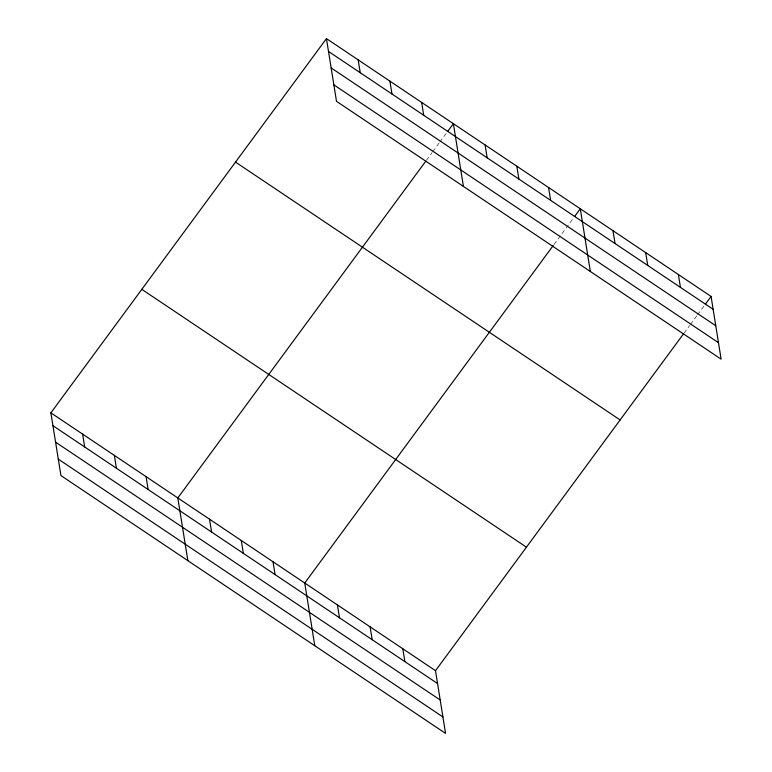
<?xml version="1.0" encoding="UTF-8"?>
<svg xmlns="http://www.w3.org/2000/svg" width="772" height="772" viewBox="0 0 772 772"><rect width="100%" height="100%" fill="white"/><g stroke="black" fill="none" stroke-linecap="round" stroke-linejoin="round"><path stroke-width="0.58" stroke-dasharray="3.86 2.9" d="M426.376 160.354L432.059 152.634M432.774 151.669L439.162 142.984M439.876 142.019L446.978 132.369M554.016 244.473L573.191 218.418M684.069 333.099L689.753 325.379M690.467 324.414L696.855 315.738M697.57 314.773L704.672 305.123"/><path stroke-width="1.16" d="M683.355 334.064L435.505 670.685L445.55 733.4L60.93 475.562L50.884 412.846L326.45 38.6L711.07 296.438L721.116 359.154L336.495 101.315L326.45 38.6M425.671 161.319L177.811 497.94L187.857 560.646M447.692 131.404L453.376 123.684L463.422 186.399M553.302 245.438L304.737 583.024L314.783 645.739M574.609 216.488L580.293 208.768L590.339 271.483M705.386 304.158L711.07 296.438M328.515 51.454L713.125 309.292M331.149 67.907L715.76 325.745M333.861 84.862L718.481 342.7M235.518 162.101L620.128 419.939M141.826 289.346L526.436 547.184M50.884 412.846L435.505 670.685M52.95 425.7L437.56 683.538M55.584 442.153L440.194 699.992M58.296 459.108L442.916 716.947M678.376 274.523L680.431 287.377M645.682 252.608L647.737 265.462M612.987 230.693L615.052 243.547M548.564 187.5L550.629 200.353M516.835 166.231L518.9 179.085M485.105 144.962L487.161 157.816M421.647 102.415L423.703 115.269M389.908 81.147L391.973 94.001M358.179 59.869L360.244 72.722M402.81 648.769L404.866 661.623M370.116 626.854L372.181 639.708M337.422 604.939L339.487 617.793M273.008 561.746L275.064 574.609M241.269 540.477L243.334 553.331M209.54 519.209L211.605 532.062M146.082 476.662L148.137 489.516M114.352 455.393L116.408 468.247M82.623 434.125L84.679 446.978"/></g></svg>
